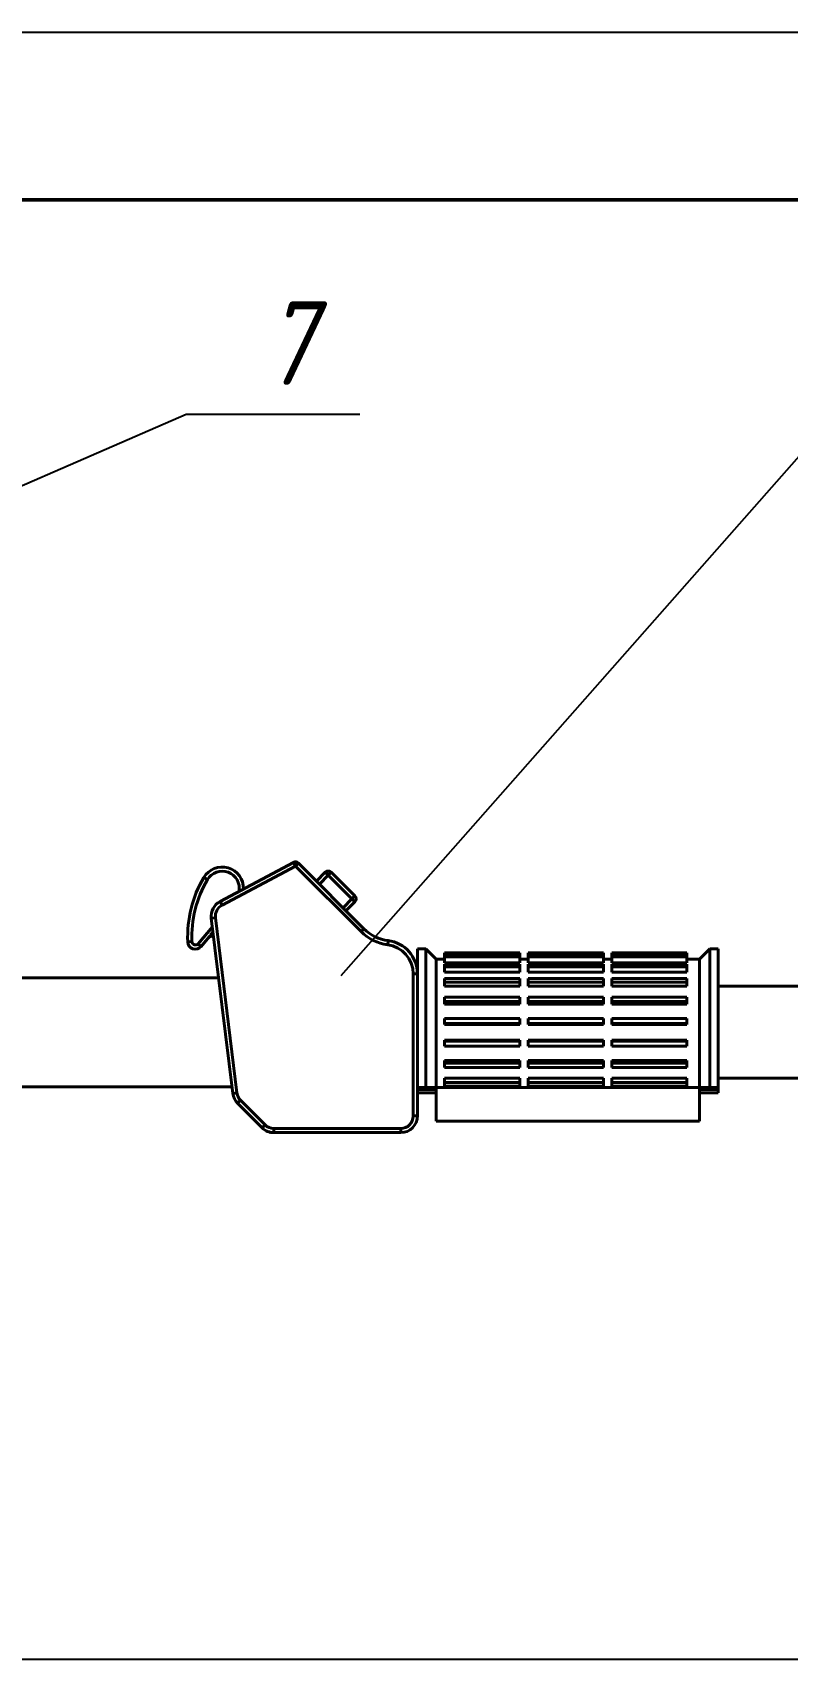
# Model space of a CAD drawing. Header units: millimetres. Extents: x 579 to 4020, y 235 to 1416.
# Drawn here: x 977.8 to 1023, y 905.1 to 1002.3 of the extents above; entities that cross this region are included whole.
import ezdxf

# ---------------------------------------------------------------- set-up
doc = ezdxf.new("R2010")
doc.units = ezdxf.units.MM
doc.header["$LTSCALE"] = 0.3
for name, color, linetype, lineweight in [('图形轮廓线', 7, 'Continuous', 40), ('图框线', 7, 'Continuous', 50), ('尺寸标注', 7, 'Continuous', 25), ('细实线', 7, 'Continuous', 25)]:
    doc.layers.add(name, color=color, linetype=linetype, lineweight=lineweight)
doc.styles.add('数字样式', font='gbeitc.shx', dxfattribs={"height": 5, "bigfont": 'gbcbig.shx'})
doc.dimstyles.new('4倍', dxfattribs={"dimtxt": 3.5, "dimasz": 3, "dimexe": 1.25, "dimexo": 0, "dimtad": 1, "dimtoh": 1, "dimdec": 3, "dimlfac": 4, "dimdsep": 46, "dimtxsty": '数字样式', "dimcen": 2.5, "dimadec": 0, "dimazin": 0, "dimtp": 0.03, "dimtm": 0.03, "dimtfac": 1, "dimtdec": 3, "dimtmove": 0, "dimatfit": 3, "dimfxl": 1, "dimarcsym": 0})

# ---------------------------------------------------------------- blocks, each defined once
blk = doc.blocks.new('*D156')
at = {"layer": 'Defpoints', "color": 0, "ltscale": 0.3, "transparency": 16777216}
for p in [(698.108, 947.557), (689.477, 905.057), (1074.858, 905.057)]:
    blk.add_point(p, dxfattribs=at)
at = {"layer": '细实线', "color": 0, "lineweight": -2, "ltscale": 0.3, "transparency": 16777216}
for p, q in [((698.108, 947.557), (688.227, 947.557)), ((689.477, 944.557), (689.477, 908.057)), ((1074.858, 905.057), (688.227, 905.057))]:
    blk.add_line(p, q, dxfattribs=at)
at = {"layer": '细实线', "color": 0, "ltscale": 0.3, "transparency": 16777216}
for points in [[(688.977, 944.557), (689.977, 944.557), (689.477, 947.557)], [(688.977, 908.057), (689.977, 908.057), (689.477, 905.057)]]:
    blk.add_solid(points, dxfattribs=at)
at = {"layer": '细实线', "color": 0, "ltscale": 0.3, "transparency": 16777216, "insert": (686.352, 926.307), "char_height": 5, "attachment_point": 5, "rotation": 90, "style": '数字样式'}
blk.add_mtext('170', dxfattribs=at)

msp = doc.modelspace()

# ---------------------------------------------------------------- linework, layer by layer
at = {"layer": '图形轮廓线'}
for p, q in [((989.0522, 950.37953), (993.44476, 952.71962)), ((993.56231, 952.49897), (989.16974, 950.15889)), ((993.44476, 952.71962), (993.56231, 952.49897)), ((993.73908, 952.67575), (993.56231, 952.49897)), ((997.48566, 948.57562), (993.56231, 952.49897)), ((993.73908, 952.67575), (997.66244, 948.75239)), ((988.29526, 951.68689), (988.08004, 951.81409)), ((995.34721, 952.12828), (994.81688, 951.59795)), ((995.52398, 951.95151), (994.99365, 951.42118)), ((995.52398, 951.95151), (995.34721, 952.12828)), ((995.52398, 951.95151), (995.70076, 952.12828)), ((996.9382, 950.53729), (995.52398, 951.95151)), ((995.70076, 952.12828), (997.11497, 950.71407)), ((996.9382, 950.53729), (996.40787, 950.00696)), ((996.9382, 950.53729), (997.11497, 950.71407)), ((997.11497, 950.36052), (996.9382, 950.53729)), ((989.0522, 950.37953), (989.16974, 950.15889)), ((997.11497, 950.36052), (996.58464, 949.83019)), ((987.73988, 947.85526), (988.59178, 948.87052)), ((988.77797, 949.40556), (988.52983, 949.37509)), ((989.8162, 938.89843), (988.52983, 949.37509)), ((988.77797, 949.40556), (990.06434, 938.92889)), ((997.66244, 948.75239), (997.48566, 948.57562)), ((987.12095, 947.96911), (987.3707, 947.98033)), ((987.93139, 947.69457), (987.73988, 947.85526)), ((988.4086, 948.26328), (987.93139, 947.69457)), ((999.1124, 948.04044), (999.08062, 947.79247)), ((1001.35816, 947.55667), (1000.85816, 947.55667)), ((1000.85816, 947.55667), (1000.85816, 939.25667)), ((1001.98316, 946.93167), (1001.35816, 947.55667)), ((1001.35816, 947.55667), (1001.35816, 939.25667)), ((1018.35816, 947.55667), (1017.73316, 946.93167)), ((1018.85816, 947.55667), (1018.35816, 947.55667)), ((1018.35816, 947.55667), (1018.35816, 939.25667)), ((1018.85816, 947.55667), (1018.85816, 939.25667)), ((1002.48316, 946.93167), (1001.98316, 946.93167)), ((1001.98316, 946.93167), (1001.98316, 939.25667)), ((1002.48316, 947.15652), (1002.48316, 947.30667)), ((1002.48316, 947.30667), (1006.98316, 947.30667)), ((1006.98316, 947.15652), (1002.48316, 947.15652)), ((1002.48316, 947.15652), (1002.48316, 947.072)), ((1002.48316, 947.072), (1006.98316, 947.072)), ((1002.48316, 946.70972), (1002.48316, 947.072)), ((1006.98316, 946.70972), (1002.48316, 946.70972)), ((1006.98316, 946.63372), (1002.48316, 946.63372)), ((1002.48316, 946.63372), (1002.48316, 946.47152)), ((1006.98316, 947.15652), (1006.98316, 947.30667)), ((1006.98316, 947.072), (1006.98316, 947.15652)), ((1006.98316, 946.70972), (1006.98316, 947.072)), ((1007.48316, 946.93167), (1006.98316, 946.93167)), ((1006.98316, 946.47152), (1006.98316, 946.63372)), ((1007.48316, 947.15652), (1007.48316, 947.30667)), ((1007.48316, 947.30667), (1011.98316, 947.30667)), ((1011.98316, 947.15652), (1007.48316, 947.15652)), ((1007.48316, 947.15652), (1007.48316, 947.072)), ((1007.48316, 946.70972), (1007.48316, 947.072)), ((1007.48316, 947.072), (1011.98316, 947.072)), ((1011.98316, 946.70972), (1007.48316, 946.70972)), ((1011.98316, 946.63372), (1007.48316, 946.63372)), ((1007.48316, 946.63372), (1007.48316, 946.47152)), ((1011.98316, 947.15652), (1011.98316, 947.30667)), ((1011.98316, 947.072), (1011.98316, 947.15652)), ((1011.98316, 946.70972), (1011.98316, 947.072)), ((1012.48316, 946.93167), (1011.98316, 946.93167)), ((1011.98316, 946.47152), (1011.98316, 946.63372)), ((1012.48316, 947.15652), (1012.48316, 947.30667)), ((1012.48316, 947.30667), (1016.98316, 947.30667)), ((1016.98316, 947.15652), (1012.48316, 947.15652)), ((1012.48316, 947.15652), (1012.48316, 947.072)), ((1012.48316, 946.70972), (1012.48316, 947.072)), ((1012.48316, 947.072), (1016.98316, 947.072)), ((1016.98316, 946.70972), (1012.48316, 946.70972)), ((1016.98316, 946.63372), (1012.48316, 946.63372)), ((1012.48316, 946.63372), (1012.48316, 946.47152)), ((1016.98316, 947.15652), (1016.98316, 947.30667)), ((1016.98316, 947.072), (1016.98316, 947.15652)), ((1016.98316, 946.70972), (1016.98316, 947.072)), ((1017.73316, 946.93167), (1016.98316, 946.93167)), ((1016.98316, 946.47152), (1016.98316, 946.63372)), ((1017.73316, 946.93167), (1017.73316, 939.25667)), ((988.96798, 945.80667), (950.60816, 945.80667)), ((1000.60816, 937.55667), (1000.60816, 946.05667)), ((1000.85816, 946.05667), (1000.60816, 946.05667)), ((1002.48316, 946.15389), (1002.48316, 946.47152)), ((1002.48316, 946.47152), (1006.98316, 946.47152)), ((1006.98316, 946.15389), (1002.48316, 946.15389)), ((1006.98316, 945.78062), (1002.48316, 945.78062)), ((1002.48316, 945.78062), (1002.48316, 945.55389)), ((1006.98316, 946.15389), (1006.98316, 946.47152)), ((1006.98316, 945.55389), (1006.98316, 945.78062)), ((1007.48316, 946.15389), (1007.48316, 946.47152)), ((1007.48316, 946.47152), (1011.98316, 946.47152)), ((1011.98316, 946.15389), (1007.48316, 946.15389)), ((1011.98316, 945.78062), (1007.48316, 945.78062)), ((1007.48316, 945.78062), (1007.48316, 945.55389)), ((1011.98316, 946.15389), (1011.98316, 946.47152)), ((1011.98316, 945.55389), (1011.98316, 945.78062)), ((1012.48316, 946.15389), (1012.48316, 946.47152)), ((1012.48316, 946.47152), (1016.98316, 946.47152)), ((1016.98316, 946.15389), (1012.48316, 946.15389)), ((1016.98316, 945.78062), (1012.48316, 945.78062)), ((1012.48316, 945.78062), (1012.48316, 945.55389)), ((1016.98316, 946.15389), (1016.98316, 946.47152)), ((1016.98316, 945.55389), (1016.98316, 945.78062)), ((1002.48316, 945.30664), (1002.48316, 945.55389)), ((1002.48316, 945.55389), (1006.98316, 945.55389)), ((1006.98316, 945.30664), (1002.48316, 945.30664)), ((1006.98316, 944.66633), (1002.48316, 944.66633)), ((1002.48316, 944.66633), (1002.48316, 944.39344)), ((1006.98316, 945.30664), (1006.98316, 945.55389)), ((1006.98316, 944.39344), (1006.98316, 944.66633)), ((1007.48316, 945.55389), (1011.98316, 945.55389)), ((1007.48316, 945.30664), (1007.48316, 945.55389)), ((1011.98316, 945.30664), (1007.48316, 945.30664)), ((1011.98316, 944.66633), (1007.48316, 944.66633)), ((1007.48316, 944.66633), (1007.48316, 944.39344)), ((1011.98316, 945.30664), (1011.98316, 945.55389)), ((1011.98316, 944.39344), (1011.98316, 944.66633)), ((1012.48316, 945.55389), (1016.98316, 945.55389)), ((1012.48316, 945.30664), (1012.48316, 945.55389)), ((1016.98316, 945.30664), (1012.48316, 945.30664)), ((1016.98316, 944.66633), (1012.48316, 944.66633)), ((1012.48316, 944.66633), (1012.48316, 944.39344)), ((1016.98316, 945.30664), (1016.98316, 945.55389)), ((1016.98316, 944.39344), (1016.98316, 944.66633)), ((1023.73406, 945.30667), (1018.85816, 945.30667)), ((1002.48316, 944.23659), (1002.48316, 944.39344)), ((1002.48316, 944.39344), (1006.98316, 944.39344)), ((1006.98316, 944.23659), (1002.48316, 944.23659)), ((1006.98316, 944.23659), (1006.98316, 944.39344)), ((1007.48316, 944.23659), (1007.48316, 944.39344)), ((1007.48316, 944.39344), (1011.98316, 944.39344)), ((1011.98316, 944.23659), (1007.48316, 944.23659)), ((1011.98316, 944.23659), (1011.98316, 944.39344)), ((1012.48316, 944.23659), (1012.48316, 944.39344)), ((1012.48316, 944.39344), (1016.98316, 944.39344)), ((1016.98316, 944.23659), (1012.48316, 944.23659)), ((1016.98316, 944.23659), (1016.98316, 944.39344)), ((1006.98316, 943.38114), (1002.48316, 943.38114)), ((1002.48316, 943.38114), (1002.48316, 943.08419)), ((1002.48316, 943.03045), (1002.48316, 943.08419)), ((1002.48316, 943.08419), (1006.98316, 943.08419)), ((1006.98316, 943.03045), (1002.48316, 943.03045)), ((1006.98316, 943.08419), (1006.98316, 943.38114)), ((1006.98316, 943.03045), (1006.98316, 943.08419)), ((1011.98316, 943.38114), (1007.48316, 943.38114)), ((1007.48316, 943.38114), (1007.48316, 943.08419)), ((1007.48316, 943.03045), (1007.48316, 943.08419)), ((1007.48316, 943.08419), (1011.98316, 943.08419)), ((1011.98316, 943.03045), (1007.48316, 943.03045)), ((1011.98316, 943.08419), (1011.98316, 943.38114)), ((1011.98316, 943.03045), (1011.98316, 943.08419)), ((1016.98316, 943.38114), (1012.48316, 943.38114)), ((1012.48316, 943.38114), (1012.48316, 943.08419)), ((1012.48316, 943.08419), (1016.98316, 943.08419)), ((1012.48316, 943.03045), (1012.48316, 943.08419)), ((1016.98316, 943.03045), (1012.48316, 943.03045)), ((1016.98316, 943.08419), (1016.98316, 943.38114)), ((1016.98316, 943.03045), (1016.98316, 943.08419)), ((1002.48316, 942.08288), (1006.98316, 942.08288)), ((1002.48316, 942.08288), (1002.48316, 942.02914)), ((1002.48316, 942.02914), (1002.48316, 941.7322)), ((1006.98316, 942.02914), (1002.48316, 942.02914)), ((1002.48316, 941.7322), (1006.98316, 941.7322)), ((1006.98316, 942.08288), (1006.98316, 942.02914)), ((1006.98316, 941.7322), (1006.98316, 942.02914)), ((1007.48316, 942.08288), (1011.98316, 942.08288)), ((1007.48316, 942.08288), (1007.48316, 942.02914)), ((1011.98316, 942.02914), (1007.48316, 942.02914)), ((1007.48316, 942.02914), (1007.48316, 941.7322)), ((1007.48316, 941.7322), (1011.98316, 941.7322)), ((1011.98316, 942.08288), (1011.98316, 942.02914)), ((1011.98316, 941.7322), (1011.98316, 942.02914)), ((1012.48316, 942.08288), (1016.98316, 942.08288)), ((1012.48316, 942.08288), (1012.48316, 942.02914)), ((1012.48316, 942.02914), (1012.48316, 941.7322)), ((1016.98316, 942.02914), (1012.48316, 942.02914)), ((1012.48316, 941.7322), (1016.98316, 941.7322)), ((1016.98316, 942.08288), (1016.98316, 942.02914)), ((1016.98316, 941.7322), (1016.98316, 942.02914)), ((1002.48316, 940.87674), (1006.98316, 940.87674)), ((1002.48316, 940.87674), (1002.48316, 940.71989)), ((1006.98316, 940.87674), (1006.98316, 940.71989)), ((1007.48316, 940.87674), (1011.98316, 940.87674)), ((1007.48316, 940.87674), (1007.48316, 940.71989)), ((1011.98316, 940.87674), (1011.98316, 940.71989)), ((1012.48316, 940.87674), (1016.98316, 940.87674)), ((1012.48316, 940.87674), (1012.48316, 940.71989)), ((1016.98316, 940.87674), (1016.98316, 940.71989)), ((1006.98316, 940.71989), (1002.48316, 940.71989)), ((1002.48316, 940.71989), (1002.48316, 940.447)), ((1002.48316, 940.447), (1006.98316, 940.447)), ((1002.48316, 939.8067), (1006.98316, 939.8067)), ((1002.48316, 939.8067), (1002.48316, 939.55944)), ((1006.98316, 940.447), (1006.98316, 940.71989)), ((1006.98316, 939.8067), (1006.98316, 939.55944)), ((1007.48316, 940.71989), (1007.48316, 940.447)), ((1011.98316, 940.71989), (1007.48316, 940.71989)), ((1007.48316, 940.447), (1011.98316, 940.447)), ((1007.48316, 939.8067), (1011.98316, 939.8067)), ((1007.48316, 939.8067), (1007.48316, 939.55944)), ((1011.98316, 940.447), (1011.98316, 940.71989)), ((1011.98316, 939.8067), (1011.98316, 939.55944)), ((1012.48316, 940.71989), (1012.48316, 940.447)), ((1016.98316, 940.71989), (1012.48316, 940.71989)), ((1012.48316, 940.447), (1016.98316, 940.447)), ((1012.48316, 939.8067), (1016.98316, 939.8067)), ((1012.48316, 939.8067), (1012.48316, 939.55944)), ((1016.98316, 940.447), (1016.98316, 940.71989)), ((1016.98316, 939.8067), (1016.98316, 939.55944)), ((1018.85816, 939.80667), (1022.99825, 939.80667)), ((1022.99825, 939.80667), (1030.35816, 939.80667)), ((950.60816, 939.30667), (989.76608, 939.30667)), ((990.06434, 938.92889), (989.8162, 938.89843)), ((1000.85816, 939.25667), (1000.85816, 937.55667)), ((1001.35816, 939.25667), (1000.85816, 939.25667)), ((1001.98316, 939.13167), (1000.85816, 939.13167)), ((1001.98316, 938.93167), (1000.85816, 938.93167)), ((1017.73316, 939.25667), (1001.98316, 939.25667)), ((1001.98316, 937.24838), (1001.98316, 939.25667)), ((1006.98316, 939.55944), (1002.48316, 939.55944)), ((1002.48316, 939.55944), (1002.48316, 939.33272)), ((1002.48316, 939.33272), (1006.98316, 939.33272)), ((1006.98316, 939.33272), (1006.98316, 939.55944)), ((1011.98316, 939.55944), (1007.48316, 939.55944)), ((1007.48316, 939.55944), (1007.48316, 939.33272)), ((1007.48316, 939.33272), (1011.98316, 939.33272)), ((1011.98316, 939.33272), (1011.98316, 939.55944)), ((1016.98316, 939.55944), (1012.48316, 939.55944)), ((1012.48316, 939.55944), (1012.48316, 939.33272)), ((1012.48316, 939.33272), (1016.98316, 939.33272)), ((1016.98316, 939.33272), (1016.98316, 939.55944)), ((1018.35816, 939.25667), (1017.73316, 939.25667)), ((1017.73316, 937.24838), (1017.73316, 939.25667)), ((1018.85816, 939.13167), (1017.73316, 939.13167)), ((1018.85816, 938.93167), (1017.73316, 938.93167)), ((1018.85816, 939.25667), (1018.35816, 939.25667)), ((1018.85816, 939.25667), (1018.85816, 939.13167)), ((1018.85816, 938.93167), (1018.85816, 939.13167)), ((990.27842, 938.48997), (990.10164, 938.31319)), ((991.56527, 936.84956), (990.10164, 938.31319)), ((990.27842, 938.48997), (991.74205, 937.02634)), ((991.74205, 937.02634), (991.56527, 936.84956)), ((1000.85816, 937.55667), (1000.60816, 937.55667)), ((1001.98316, 937.24838), (1017.73316, 937.24838)), ((992.27238, 936.80667), (999.85816, 936.80667)), ((992.27238, 936.80667), (992.27238, 936.55667)), ((999.85816, 936.55667), (992.27238, 936.55667)), ((999.85816, 936.80667), (999.85816, 936.55667))]:
    msp.add_line(p, q, dxfattribs=at)
for centre, radius, start, end in [((989.17823, 951.16505), 1.27565, 358.2431622, 149.417058), ((993.56231, 952.49897), 0.25, 45, 118.0458764), ((994.05881, 948.28065), 6.94485, 149.417058, 182.5710438), ((994.05881, 948.28065), 6.69485, 149.417058, 182.5710438), ((989.17823, 951.16505), 1.02565, 349.8638781, 149.417058), ((995.52398, 951.95151), 0.25, 45, 135), ((996.9382, 950.53729), 0.25, 315, 45), ((989.52237, 949.49696), 1, 118.0458764, 187), ((989.52237, 949.49696), 0.75, 118.0458764, 187), ((999.43021, 950.52016), 2.75, 225, 262.6967878), ((999.43021, 950.52016), 2.5, 225, 262.6967878), ((987.57965, 947.98971), 0.45916, 182.5710438, 320), ((987.57965, 947.98971), 0.20916, 182.5710438, 320), ((988.55705, 948.05127), 0.25, 64.5031687, 140), ((988.5706, 948.11483), 0.21974, 66.0173952, 137.4991374), ((998.85816, 946.05667), 1.75, 360, 82.6967878), ((998.85816, 946.05667), 2, 360, 82.6967878), ((990.80875, 939.0203), 1, 187, 225), ((990.80875, 939.0203), 0.75, 187, 225), ((992.27238, 937.55667), 1, 225, 270), ((992.27238, 937.55667), 0.75, 225, 270), ((999.85816, 937.55667), 0.75, 270, 360), ((999.85816, 937.55667), 1, 270, 360)]:
    msp.add_arc(centre, radius, start, end, dxfattribs=at)
for points, knots in [([(988.4086, 948.26328), (988.41261, 948.26824), (988.43837, 948.3001), (988.48906, 948.37834), (988.55606, 948.48189), (988.60701, 948.54655), (988.62825, 948.5735)], [0, 0, 0, 0, 0.060963552, 0.391603861, 0.746358363, 1, 1, 1, 1]), ([(1001.98316, 939.25667), (1001.82889, 939.25667), (1001.62601, 939.25667), (1001.40993, 939.25667), (1001.35816, 939.25667)], [0, 0, 0, 0, 0.76045283, 1, 1, 1, 1])]:
    msp.add_open_spline(points, degree=3, knots=knots, dxfattribs=at)
at = {"layer": '图框线', "ltscale": 0.3}
msp.add_line((1162.86257, 992.33918), (603.86257, 992.33918), dxfattribs=at)
at = {"layer": '尺寸标注', "ltscale": 0.3}
msp.add_line((1172.86257, 1002.33918), (578.86257, 1002.33918), dxfattribs=at)
at = {"layer": '细实线', "ltscale": 0.3}
for p, q in [((943.86622, 960.72238), (987.01705, 979.52683)), ((987.01705, 979.52683), (997.41727, 979.52683)), ((996.2925, 945.95864), (1025.91239, 979.52683))]:
    msp.add_line(p, q, dxfattribs=at)

# ---------------------------------------------------------------- texts
at = {"layer": '细实线', "ltscale": 0.3, "insert": (991.57458, 986.27325), "char_height": 5, "width": 16.0853452, "attachment_point": 1, "style": '数字样式'}
msp.add_mtext('7', dxfattribs=at)

# ---------------------------------------------------------------- dimensions: what is measured, and where the dimension line sits
at = {"layer": '细实线', "ltscale": 0.3}
dim = msp.add_linear_dim(base=(689.47683, 905.05667), p1=(698.10816, 947.55667), p2=(1074.85816, 905.05667), angle=90, dimstyle='4倍', dxfattribs=at)
dim.commit()
dim.dimension.update_dxf_attribs({"geometry": '*D156', "text_midpoint": (686.35183, 926.30667)})

doc.saveas('drawing.dxf')
